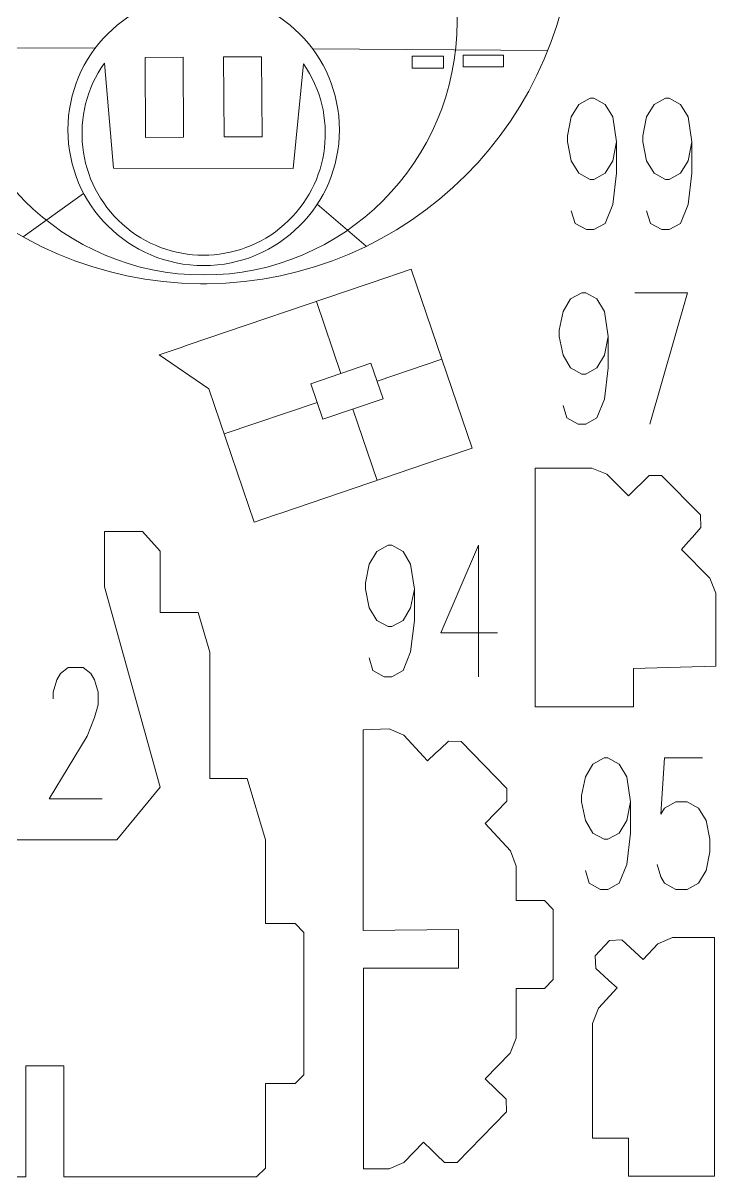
# Model space of a CAD drawing. Header units: millimetres. Extents: x -182 to 179, y -139 to 136.
# Drawn here: x -18.4 to 41.7, y -136.3 to -36.1 of the extents above; entities that cross this region are included whole.
import ezdxf

# ---------------------------------------------------------------- set-up
doc = ezdxf.new("R2010")
doc.units = ezdxf.units.MM
doc.header["$MEASUREMENT"] = 0
doc.layers.add('Layer 1', color=7, linetype='Continuous')

msp = doc.modelspace()

# ---------------------------------------------------------------- linework, layer by layer
at = {"layer": 'Layer 1', "color": 5, "lineweight": 9}
for points in [[(15.3287, -40.0598), (18.0407, -40.0598), (18.0407, -39.0014), (15.3287, -39.0014), (15.3287, -40.0598)], [(19.7605, -39.9275), (23.2663, -39.9275), (23.2663, -38.9353), (19.7605, -38.9353), (19.7605, -39.9275)]]:
    msp.add_lwpolyline(points, close=True, dxfattribs=at)
at = {"layer": 'Layer 1', "color": 1, "lineweight": 9}
msp.add_ellipse((-2.7628, -45.403), major_axis=(0, 11.7788), ratio=1, dxfattribs=at)
for points, knots in [([(-16.8286, -19.0989), (-21.6718, -23.1329), (-24.7547, -29.209), (-24.7547, -36.005), (-24.7547, -36.005), (-24.7547, -48.1507), (-14.9085, -57.9969), (-2.7628, -57.9969), (-2.7628, -57.9969), (9.3829, -57.9969), (19.2291, -48.1507), (19.2291, -36.005), (19.2291, -36.005), (19.2291, -29.0303), (15.9821, -22.8137), (10.9174, -18.7849)], [0, 0, 0, 0, 0.2, 0.2, 0.2, 0.2, 0.4, 0.4, 0.4, 0.4, 0.6, 0.6, 0.6, 0.6, 1, 1, 1, 1]), ([(33.0532, -46.4499), (33.0532, -46.4499), (32.7292, -48.0784), (32.7292, -48.0784), (32.7292, -48.0784), (32.7292, -48.0784), (32.0712, -49.1695), (32.0712, -49.1695), (32.0712, -49.1695), (32.0712, -49.1695), (31.0893, -49.7069), (31.0893, -49.7069), (31.0893, -49.7069), (31.0893, -49.7069), (30.7652, -49.7069), (30.7652, -49.7069), (30.7652, -49.7069), (30.7652, -49.7069), (29.7833, -49.1695), (29.7833, -49.1695), (29.7833, -49.1695), (29.7833, -49.1695), (29.1253, -48.0784), (29.1253, -48.0784), (29.1253, -48.0784), (29.1253, -48.0784), (28.8013, -46.4499), (28.8013, -46.4499), (28.8013, -46.4499), (28.8013, -46.4499), (28.8013, -45.9125), (28.8013, -45.9125), (28.8013, -45.9125), (28.8013, -45.9125), (29.1253, -44.284), (29.1253, -44.284), (29.1253, -44.284), (29.1253, -44.284), (29.7833, -43.1929), (29.7833, -43.1929), (29.7833, -43.1929), (29.7833, -43.1929), (30.7652, -42.6555), (30.7652, -42.6555), (30.7652, -42.6555), (30.7652, -42.6555), (31.0893, -42.6555), (31.0893, -42.6555), (31.0893, -42.6555), (31.0893, -42.6555), (32.0712, -43.1929), (32.0712, -43.1929), (32.0712, -43.1929), (32.0712, -43.1929), (32.7292, -44.284), (32.7292, -44.284), (32.7292, -44.284), (32.7292, -44.284), (33.0532, -46.4499), (33.0532, -46.4499), (33.0532, -46.4499), (33.0532, -46.4499), (33.0532, -49.1695), (33.0532, -49.1695), (33.0532, -49.1695), (33.0532, -49.1695), (32.7292, -51.889), (32.7292, -51.889), (32.7292, -51.889), (32.7292, -51.889), (32.0712, -53.5176), (32.0712, -53.5176), (32.0712, -53.5176), (32.0712, -53.5176), (31.0893, -54.055), (31.0893, -54.055), (31.0893, -54.055), (31.0893, -54.055), (30.4412, -54.055), (30.4412, -54.055), (30.4412, -54.055), (30.4412, -54.055), (29.4592, -53.5176), (29.4592, -53.5176), (29.4592, -53.5176), (29.4592, -53.5176), (29.1253, -52.4264), (29.1253, -52.4264)], [0, 0, 0, 0, 0.04347826, 0.04347826, 0.04347826, 0.04347826, 0.08695652, 0.08695652, 0.08695652, 0.08695652, 0.13043478, 0.13043478, 0.13043478, 0.13043478, 0.17391304, 0.17391304, 0.17391304, 0.17391304, 0.2173913, 0.2173913, 0.2173913, 0.2173913, 0.26086957, 0.26086957, 0.26086957, 0.26086957, 0.30434783, 0.30434783, 0.30434783, 0.30434783, 0.34782609, 0.34782609, 0.34782609, 0.34782609, 0.39130435, 0.39130435, 0.39130435, 0.39130435, 0.43478261, 0.43478261, 0.43478261, 0.43478261, 0.47826087, 0.47826087, 0.47826087, 0.47826087, 0.52173913, 0.52173913, 0.52173913, 0.52173913, 0.56521739, 0.56521739, 0.56521739, 0.56521739, 0.60869565, 0.60869565, 0.60869565, 0.60869565, 0.65217391, 0.65217391, 0.65217391, 0.65217391, 0.69565217, 0.69565217, 0.69565217, 0.69565217, 0.73913043, 0.73913043, 0.73913043, 0.73913043, 0.7826087, 0.7826087, 0.7826087, 0.7826087, 0.82608696, 0.82608696, 0.82608696, 0.82608696, 0.86956522, 0.86956522, 0.86956522, 0.86956522, 0.91304348, 0.91304348, 0.91304348, 0.91304348, 1, 1, 1, 1]), ([(39.603, -46.4499), (39.603, -46.4499), (39.2789, -48.0784), (39.2789, -48.0784), (39.2789, -48.0784), (39.2789, -48.0784), (38.621, -49.1695), (38.621, -49.1695), (38.621, -49.1695), (38.621, -49.1695), (37.639, -49.7069), (37.639, -49.7069), (37.639, -49.7069), (37.639, -49.7069), (37.3149, -49.7069), (37.3149, -49.7069), (37.3149, -49.7069), (37.3149, -49.7069), (36.333, -49.1695), (36.333, -49.1695), (36.333, -49.1695), (36.333, -49.1695), (35.6751, -48.0784), (35.6751, -48.0784), (35.6751, -48.0784), (35.6751, -48.0784), (35.351, -46.4499), (35.351, -46.4499), (35.351, -46.4499), (35.351, -46.4499), (35.351, -45.9125), (35.351, -45.9125), (35.351, -45.9125), (35.351, -45.9125), (35.6751, -44.284), (35.6751, -44.284), (35.6751, -44.284), (35.6751, -44.284), (36.333, -43.1929), (36.333, -43.1929), (36.333, -43.1929), (36.333, -43.1929), (37.3149, -42.6555), (37.3149, -42.6555), (37.3149, -42.6555), (37.3149, -42.6555), (37.639, -42.6555), (37.639, -42.6555), (37.639, -42.6555), (37.639, -42.6555), (38.621, -43.1929), (38.621, -43.1929), (38.621, -43.1929), (38.621, -43.1929), (39.2789, -44.284), (39.2789, -44.284), (39.2789, -44.284), (39.2789, -44.284), (39.603, -46.4499), (39.603, -46.4499), (39.603, -46.4499), (39.603, -46.4499), (39.603, -49.1695), (39.603, -49.1695), (39.603, -49.1695), (39.603, -49.1695), (39.2789, -51.889), (39.2789, -51.889), (39.2789, -51.889), (39.2789, -51.889), (38.621, -53.5176), (38.621, -53.5176), (38.621, -53.5176), (38.621, -53.5176), (37.639, -54.055), (37.639, -54.055), (37.639, -54.055), (37.639, -54.055), (36.9811, -54.055), (36.9811, -54.055), (36.9811, -54.055), (36.9811, -54.055), (35.9991, -53.5176), (35.9991, -53.5176), (35.9991, -53.5176), (35.9991, -53.5176), (35.6751, -52.4264), (35.6751, -52.4264)], [0, 0, 0, 0, 0.04347826, 0.04347826, 0.04347826, 0.04347826, 0.08695652, 0.08695652, 0.08695652, 0.08695652, 0.13043478, 0.13043478, 0.13043478, 0.13043478, 0.17391304, 0.17391304, 0.17391304, 0.17391304, 0.2173913, 0.2173913, 0.2173913, 0.2173913, 0.26086957, 0.26086957, 0.26086957, 0.26086957, 0.30434783, 0.30434783, 0.30434783, 0.30434783, 0.34782609, 0.34782609, 0.34782609, 0.34782609, 0.39130435, 0.39130435, 0.39130435, 0.39130435, 0.43478261, 0.43478261, 0.43478261, 0.43478261, 0.47826087, 0.47826087, 0.47826087, 0.47826087, 0.52173913, 0.52173913, 0.52173913, 0.52173913, 0.56521739, 0.56521739, 0.56521739, 0.56521739, 0.60869565, 0.60869565, 0.60869565, 0.60869565, 0.65217391, 0.65217391, 0.65217391, 0.65217391, 0.69565217, 0.69565217, 0.69565217, 0.69565217, 0.73913043, 0.73913043, 0.73913043, 0.73913043, 0.7826087, 0.7826087, 0.7826087, 0.7826087, 0.82608696, 0.82608696, 0.82608696, 0.82608696, 0.86956522, 0.86956522, 0.86956522, 0.86956522, 0.91304348, 0.91304348, 0.91304348, 0.91304348, 1, 1, 1, 1]), ([(32.3477, -63.332), (32.3477, -63.332), (32.0237, -64.9606), (32.0237, -64.9606), (32.0237, -64.9606), (32.0237, -64.9606), (31.3657, -66.0516), (31.3657, -66.0516), (31.3657, -66.0516), (31.3657, -66.0516), (30.3838, -66.589), (30.3838, -66.589), (30.3838, -66.589), (30.3838, -66.589), (30.0597, -66.589), (30.0597, -66.589), (30.0597, -66.589), (30.0597, -66.589), (29.0778, -66.0516), (29.0778, -66.0516), (29.0778, -66.0516), (29.0778, -66.0516), (28.4198, -64.9606), (28.4198, -64.9606), (28.4198, -64.9606), (28.4198, -64.9606), (28.0958, -63.332), (28.0958, -63.332), (28.0958, -63.332), (28.0958, -63.332), (28.0958, -62.7946), (28.0958, -62.7946), (28.0958, -62.7946), (28.0958, -62.7946), (28.4198, -61.1661), (28.4198, -61.1661), (28.4198, -61.1661), (28.4198, -61.1661), (29.0778, -60.075), (29.0778, -60.075), (29.0778, -60.075), (29.0778, -60.075), (30.0597, -59.5377), (30.0597, -59.5377), (30.0597, -59.5377), (30.0597, -59.5377), (30.3838, -59.5377), (30.3838, -59.5377), (30.3838, -59.5377), (30.3838, -59.5377), (31.3657, -60.075), (31.3657, -60.075), (31.3657, -60.075), (31.3657, -60.075), (32.0237, -61.1661), (32.0237, -61.1661), (32.0237, -61.1661), (32.0237, -61.1661), (32.3477, -63.332), (32.3477, -63.332), (32.3477, -63.332), (32.3477, -63.332), (32.3477, -66.0516), (32.3477, -66.0516), (32.3477, -66.0516), (32.3477, -66.0516), (32.0237, -68.7712), (32.0237, -68.7712), (32.0237, -68.7712), (32.0237, -68.7712), (31.3657, -70.3998), (31.3657, -70.3998), (31.3657, -70.3998), (31.3657, -70.3998), (30.3838, -70.9371), (30.3838, -70.9371), (30.3838, -70.9371), (30.3838, -70.9371), (29.7357, -70.9371), (29.7357, -70.9371), (29.7357, -70.9371), (29.7357, -70.9371), (28.7537, -70.3998), (28.7537, -70.3998), (28.7537, -70.3998), (28.7537, -70.3998), (28.4198, -69.3086), (28.4198, -69.3086)], [0, 0, 0, 0, 0.04347826, 0.04347826, 0.04347826, 0.04347826, 0.08695652, 0.08695652, 0.08695652, 0.08695652, 0.13043478, 0.13043478, 0.13043478, 0.13043478, 0.17391304, 0.17391304, 0.17391304, 0.17391304, 0.2173913, 0.2173913, 0.2173913, 0.2173913, 0.26086957, 0.26086957, 0.26086957, 0.26086957, 0.30434783, 0.30434783, 0.30434783, 0.30434783, 0.34782609, 0.34782609, 0.34782609, 0.34782609, 0.39130435, 0.39130435, 0.39130435, 0.39130435, 0.43478261, 0.43478261, 0.43478261, 0.43478261, 0.47826087, 0.47826087, 0.47826087, 0.47826087, 0.52173913, 0.52173913, 0.52173913, 0.52173913, 0.56521739, 0.56521739, 0.56521739, 0.56521739, 0.60869565, 0.60869565, 0.60869565, 0.60869565, 0.65217391, 0.65217391, 0.65217391, 0.65217391, 0.69565217, 0.69565217, 0.69565217, 0.69565217, 0.73913043, 0.73913043, 0.73913043, 0.73913043, 0.7826087, 0.7826087, 0.7826087, 0.7826087, 0.82608696, 0.82608696, 0.82608696, 0.82608696, 0.86956522, 0.86956522, 0.86956522, 0.86956522, 0.91304348, 0.91304348, 0.91304348, 0.91304348, 1, 1, 1, 1]), ([(34.6455, -59.5377), (34.6455, -59.5377), (39.2215, -59.5377), (39.2215, -59.5377), (39.2215, -59.5377), (39.2215, -59.5377), (35.9515, -70.9371), (35.9515, -70.9371)], [0, 0, 0, 0, 0.33333333, 0.33333333, 0.33333333, 0.33333333, 1, 1, 1, 1]), ([(15.5226, -85.2469), (15.5226, -85.2469), (15.1986, -86.8754), (15.1986, -86.8754), (15.1986, -86.8754), (15.1986, -86.8754), (14.5406, -87.9665), (14.5406, -87.9665), (14.5406, -87.9665), (14.5406, -87.9665), (13.5587, -88.5039), (13.5587, -88.5039), (13.5587, -88.5039), (13.5587, -88.5039), (13.2346, -88.5039), (13.2346, -88.5039), (13.2346, -88.5039), (13.2346, -88.5039), (12.2527, -87.9665), (12.2527, -87.9665), (12.2527, -87.9665), (12.2527, -87.9665), (11.5947, -86.8754), (11.5947, -86.8754), (11.5947, -86.8754), (11.5947, -86.8754), (11.2707, -85.2469), (11.2707, -85.2469), (11.2707, -85.2469), (11.2707, -85.2469), (11.2707, -84.7095), (11.2707, -84.7095), (11.2707, -84.7095), (11.2707, -84.7095), (11.5947, -83.081), (11.5947, -83.081), (11.5947, -83.081), (11.5947, -83.081), (12.2527, -81.9899), (12.2527, -81.9899), (12.2527, -81.9899), (12.2527, -81.9899), (13.2346, -81.4525), (13.2346, -81.4525), (13.2346, -81.4525), (13.2346, -81.4525), (13.5587, -81.4525), (13.5587, -81.4525), (13.5587, -81.4525), (13.5587, -81.4525), (14.5406, -81.9899), (14.5406, -81.9899), (14.5406, -81.9899), (14.5406, -81.9899), (15.1986, -83.081), (15.1986, -83.081), (15.1986, -83.081), (15.1986, -83.081), (15.5226, -85.2469), (15.5226, -85.2469), (15.5226, -85.2469), (15.5226, -85.2469), (15.5226, -87.9665), (15.5226, -87.9665), (15.5226, -87.9665), (15.5226, -87.9665), (15.1986, -90.6861), (15.1986, -90.6861), (15.1986, -90.6861), (15.1986, -90.6861), (14.5406, -92.3146), (14.5406, -92.3146), (14.5406, -92.3146), (14.5406, -92.3146), (13.5587, -92.852), (13.5587, -92.852), (13.5587, -92.852), (13.5587, -92.852), (12.9106, -92.852), (12.9106, -92.852), (12.9106, -92.852), (12.9106, -92.852), (11.9286, -92.3146), (11.9286, -92.3146), (11.9286, -92.3146), (11.9286, -92.3146), (11.5947, -91.2235), (11.5947, -91.2235)], [0, 0, 0, 0, 0.04347826, 0.04347826, 0.04347826, 0.04347826, 0.08695652, 0.08695652, 0.08695652, 0.08695652, 0.13043478, 0.13043478, 0.13043478, 0.13043478, 0.17391304, 0.17391304, 0.17391304, 0.17391304, 0.2173913, 0.2173913, 0.2173913, 0.2173913, 0.26086957, 0.26086957, 0.26086957, 0.26086957, 0.30434783, 0.30434783, 0.30434783, 0.30434783, 0.34782609, 0.34782609, 0.34782609, 0.34782609, 0.39130435, 0.39130435, 0.39130435, 0.39130435, 0.43478261, 0.43478261, 0.43478261, 0.43478261, 0.47826087, 0.47826087, 0.47826087, 0.47826087, 0.52173913, 0.52173913, 0.52173913, 0.52173913, 0.56521739, 0.56521739, 0.56521739, 0.56521739, 0.60869565, 0.60869565, 0.60869565, 0.60869565, 0.65217391, 0.65217391, 0.65217391, 0.65217391, 0.69565217, 0.69565217, 0.69565217, 0.69565217, 0.73913043, 0.73913043, 0.73913043, 0.73913043, 0.7826087, 0.7826087, 0.7826087, 0.7826087, 0.82608696, 0.82608696, 0.82608696, 0.82608696, 0.86956522, 0.86956522, 0.86956522, 0.86956522, 0.91304348, 0.91304348, 0.91304348, 0.91304348, 1, 1, 1, 1]), ([(21.0904, -81.4525), (21.0904, -81.4525), (17.8204, -89.0576), (17.8204, -89.0576), (17.8204, -89.0576), (17.8204, -89.0576), (22.7302, -89.0576), (22.7302, -89.0576)], [0, 0, 0, 0, 0.33333333, 0.33333333, 0.33333333, 0.33333333, 1, 1, 1, 1]), ([(-15.8304, -94.7641), (-15.8304, -94.7641), (-15.8304, -94.2104), (-15.8304, -94.2104), (-15.8304, -94.2104), (-15.8304, -94.2104), (-15.5064, -93.1356), (-15.5064, -93.1356), (-15.5064, -93.1356), (-15.5064, -93.1356), (-15.1725, -92.5819), (-15.1725, -92.5819), (-15.1725, -92.5819), (-15.1725, -92.5819), (-14.5244, -92.0445), (-14.5244, -92.0445), (-14.5244, -92.0445), (-14.5244, -92.0445), (-13.2086, -92.0445), (-13.2086, -92.0445), (-13.2086, -92.0445), (-13.2086, -92.0445), (-12.5605, -92.5819), (-12.5605, -92.5819), (-12.5605, -92.5819), (-12.5605, -92.5819), (-12.2266, -93.1356), (-12.2266, -93.1356), (-12.2266, -93.1356), (-12.2266, -93.1356), (-11.9025, -94.2104), (-11.9025, -94.2104), (-11.9025, -94.2104), (-11.9025, -94.2104), (-11.9025, -95.3015), (-11.9025, -95.3015), (-11.9025, -95.3015), (-11.9025, -95.3015), (-12.2266, -96.3926), (-12.2266, -96.3926), (-12.2266, -96.3926), (-12.2266, -96.3926), (-12.8845, -98.0211), (-12.8845, -98.0211), (-12.8845, -98.0211), (-12.8845, -98.0211), (-16.1545, -103.444), (-16.1545, -103.444), (-16.1545, -103.444), (-16.1545, -103.444), (-11.5785, -103.444), (-11.5785, -103.444)], [0, 0, 0, 0, 0.07142857, 0.07142857, 0.07142857, 0.07142857, 0.14285714, 0.14285714, 0.14285714, 0.14285714, 0.21428571, 0.21428571, 0.21428571, 0.21428571, 0.28571429, 0.28571429, 0.28571429, 0.28571429, 0.35714286, 0.35714286, 0.35714286, 0.35714286, 0.42857143, 0.42857143, 0.42857143, 0.42857143, 0.5, 0.5, 0.5, 0.5, 0.57142857, 0.57142857, 0.57142857, 0.57142857, 0.64285714, 0.64285714, 0.64285714, 0.64285714, 0.71428571, 0.71428571, 0.71428571, 0.71428571, 0.78571429, 0.78571429, 0.78571429, 0.78571429, 0.85714286, 0.85714286, 0.85714286, 0.85714286, 1, 1, 1, 1]), ([(34.2832, -103.7025), (34.2832, -103.7025), (33.9592, -105.331), (33.9592, -105.331), (33.9592, -105.331), (33.9592, -105.331), (33.3012, -106.422), (33.3012, -106.422), (33.3012, -106.422), (33.3012, -106.422), (32.3193, -106.9595), (32.3193, -106.9595), (32.3193, -106.9595), (32.3193, -106.9595), (31.9952, -106.9595), (31.9952, -106.9595), (31.9952, -106.9595), (31.9952, -106.9595), (31.0133, -106.422), (31.0133, -106.422), (31.0133, -106.422), (31.0133, -106.422), (30.3553, -105.331), (30.3553, -105.331), (30.3553, -105.331), (30.3553, -105.331), (30.0313, -103.7025), (30.0313, -103.7025), (30.0313, -103.7025), (30.0313, -103.7025), (30.0313, -103.1651), (30.0313, -103.1651), (30.0313, -103.1651), (30.0313, -103.1651), (30.3553, -101.5366), (30.3553, -101.5366), (30.3553, -101.5366), (30.3553, -101.5366), (31.0133, -100.4455), (31.0133, -100.4455), (31.0133, -100.4455), (31.0133, -100.4455), (31.9952, -99.9081), (31.9952, -99.9081), (31.9952, -99.9081), (31.9952, -99.9081), (32.3193, -99.9081), (32.3193, -99.9081), (32.3193, -99.9081), (32.3193, -99.9081), (33.3012, -100.4455), (33.3012, -100.4455), (33.3012, -100.4455), (33.3012, -100.4455), (33.9592, -101.5366), (33.9592, -101.5366), (33.9592, -101.5366), (33.9592, -101.5366), (34.2832, -103.7025), (34.2832, -103.7025), (34.2832, -103.7025), (34.2832, -103.7025), (34.2832, -106.422), (34.2832, -106.422), (34.2832, -106.422), (34.2832, -106.422), (33.9592, -109.1416), (33.9592, -109.1416), (33.9592, -109.1416), (33.9592, -109.1416), (33.3012, -110.7701), (33.3012, -110.7701), (33.3012, -110.7701), (33.3012, -110.7701), (32.3193, -111.3075), (32.3193, -111.3075), (32.3193, -111.3075), (32.3193, -111.3075), (31.6712, -111.3075), (31.6712, -111.3075), (31.6712, -111.3075), (31.6712, -111.3075), (30.6892, -110.7701), (30.6892, -110.7701), (30.6892, -110.7701), (30.6892, -110.7701), (30.3553, -109.679), (30.3553, -109.679)], [0, 0, 0, 0, 0.04347826, 0.04347826, 0.04347826, 0.04347826, 0.08695652, 0.08695652, 0.08695652, 0.08695652, 0.13043478, 0.13043478, 0.13043478, 0.13043478, 0.17391304, 0.17391304, 0.17391304, 0.17391304, 0.2173913, 0.2173913, 0.2173913, 0.2173913, 0.26086957, 0.26086957, 0.26086957, 0.26086957, 0.30434783, 0.30434783, 0.30434783, 0.30434783, 0.34782609, 0.34782609, 0.34782609, 0.34782609, 0.39130435, 0.39130435, 0.39130435, 0.39130435, 0.43478261, 0.43478261, 0.43478261, 0.43478261, 0.47826087, 0.47826087, 0.47826087, 0.47826087, 0.52173913, 0.52173913, 0.52173913, 0.52173913, 0.56521739, 0.56521739, 0.56521739, 0.56521739, 0.60869565, 0.60869565, 0.60869565, 0.60869565, 0.65217391, 0.65217391, 0.65217391, 0.65217391, 0.69565217, 0.69565217, 0.69565217, 0.69565217, 0.73913043, 0.73913043, 0.73913043, 0.73913043, 0.7826087, 0.7826087, 0.7826087, 0.7826087, 0.82608696, 0.82608696, 0.82608696, 0.82608696, 0.86956522, 0.86956522, 0.86956522, 0.86956522, 0.91304348, 0.91304348, 0.91304348, 0.91304348, 1, 1, 1, 1]), ([(40.5089, -99.9081), (40.5089, -99.9081), (37.2291, -99.9081), (37.2291, -99.9081), (37.2291, -99.9081), (37.2291, -99.9081), (36.9051, -104.7936), (36.9051, -104.7936), (36.9051, -104.7936), (36.9051, -104.7936), (37.2291, -104.2561), (37.2291, -104.2561), (37.2291, -104.2561), (37.2291, -104.2561), (38.2111, -103.7025), (38.2111, -103.7025), (38.2111, -103.7025), (38.2111, -103.7025), (39.1931, -103.7025), (39.1931, -103.7025), (39.1931, -103.7025), (39.1931, -103.7025), (40.175, -104.2561), (40.175, -104.2561), (40.175, -104.2561), (40.175, -104.2561), (40.833, -105.331), (40.833, -105.331), (40.833, -105.331), (40.833, -105.331), (41.157, -106.9595), (41.157, -106.9595), (41.157, -106.9595), (41.157, -106.9595), (41.157, -108.0505), (41.157, -108.0505), (41.157, -108.0505), (41.157, -108.0505), (40.833, -109.679), (40.833, -109.679), (40.833, -109.679), (40.833, -109.679), (40.175, -110.7701), (40.175, -110.7701), (40.175, -110.7701), (40.175, -110.7701), (39.1931, -111.3075), (39.1931, -111.3075), (39.1931, -111.3075), (39.1931, -111.3075), (38.2111, -111.3075), (38.2111, -111.3075), (38.2111, -111.3075), (38.2111, -111.3075), (37.2291, -110.7701), (37.2291, -110.7701), (37.2291, -110.7701), (37.2291, -110.7701), (36.9051, -110.2164), (36.9051, -110.2164), (36.9051, -110.2164), (36.9051, -110.2164), (36.581, -109.1416), (36.581, -109.1416)], [0, 0, 0, 0, 0.05882353, 0.05882353, 0.05882353, 0.05882353, 0.11764706, 0.11764706, 0.11764706, 0.11764706, 0.17647059, 0.17647059, 0.17647059, 0.17647059, 0.23529412, 0.23529412, 0.23529412, 0.23529412, 0.29411765, 0.29411765, 0.29411765, 0.29411765, 0.35294118, 0.35294118, 0.35294118, 0.35294118, 0.41176471, 0.41176471, 0.41176471, 0.41176471, 0.47058824, 0.47058824, 0.47058824, 0.47058824, 0.52941176, 0.52941176, 0.52941176, 0.52941176, 0.58823529, 0.58823529, 0.58823529, 0.58823529, 0.64705882, 0.64705882, 0.64705882, 0.64705882, 0.70588235, 0.70588235, 0.70588235, 0.70588235, 0.76470588, 0.76470588, 0.76470588, 0.76470588, 0.82352941, 0.82352941, 0.82352941, 0.82352941, 0.88235294, 0.88235294, 0.88235294, 0.88235294, 1, 1, 1, 1])]:
    msp.add_open_spline(points, degree=3, knots=knots, dxfattribs=at)
at = {"layer": 'Layer 1', "lineweight": 9}
for points in [[(-34.8885, -26.9173), (-34.738, -44.4403), (-20.5633, -58.615), (-3.0404, -58.7655)], [(-2.4782, -58.7655), (15.0447, -58.615), (29.2194, -44.4403), (29.3699, -26.9173)], [(11.3332, -58.8249), (11.3332, -58.8249), (-4.1933, -64.0957), (-4.1933, -64.0957)], [(4.0072, -78.6314), (4.0072, -78.6314), (17.8577, -73.9296), (17.8577, -73.9296)], [(25.9986, -80.0545), (25.9986, -80.0545), (25.9986, -88.5855), (25.9986, -88.5855)]]:
    msp.add_open_spline(points, degree=3, dxfattribs=at)
at = {"layer": 'Layer 1', "color": 1, "lineweight": 9}
for points in [[(-12.1821, -38.3296), (-12.1821, -38.3296), (-32.73, -38.2153), (-32.73, -38.2153)], [(6.6783, -38.3587), (6.6783, -38.3587), (27.0912, -38.5203), (27.0912, -38.5203)], [(-13.1766, -50.9119), (-13.1766, -50.9119), (-18.4111, -54.6934), (-18.4111, -54.6934)], [(7.0928, -51.8557), (7.0928, -51.8557), (11.3453, -55.5082), (11.3453, -55.5082)], [(-3.0404, -58.769), (-3.0404, -58.769), (-2.4782, -58.769), (-2.4782, -58.769)], [(11.3332, -58.8246), (11.3332, -58.8246), (11.8656, -58.6442), (11.8656, -58.6442)], [(-4.7257, -64.2762), (-4.7257, -64.2762), (-4.1933, -64.0958), (-4.1933, -64.0958)], [(17.8577, -73.9293), (17.8577, -73.9293), (18.3901, -73.7489), (18.3901, -73.7489)], [(34.7946, -76.4759), (34.7946, -76.4759), (35.194, -76.0803), (35.194, -76.0803)], [(3.4748, -78.8119), (3.4748, -78.8119), (4.0072, -78.6315), (4.0072, -78.6315)], [(25.9986, -80.0545), (25.9986, -80.0545), (25.9986, -79.4923), (25.9986, -79.4923)], [(39.2696, -81.1624), (39.2696, -81.1624), (39.6446, -80.7436), (39.6446, -80.7436)], [(21.0904, -81.4525), (21.0904, -81.4525), (21.0904, -92.852), (21.0904, -92.852)], [(-6.5322, -84.9047), (-6.5322, -84.9047), (-6.532, -84.3425), (-6.532, -84.3425)], [(25.9986, -89.1477), (25.9986, -89.1477), (25.9986, -88.5855), (25.9986, -88.5855)], [(34.5461, -94.0877), (34.5461, -94.0877), (34.5461, -93.5255), (34.5461, -93.5255)], [(17.3665, -99.4934), (17.3665, -99.4934), (17.7803, -99.1128), (17.7803, -99.1128)], [(25.3062, -112.2852), (25.3062, -112.2852), (25.8684, -112.2854), (25.8684, -112.2854)], [(3.5982, -114.2749), (3.5982, -114.2749), (4.1604, -114.2751), (4.1604, -114.2751)], [(12.0032, -118.142), (12.0032, -118.142), (12.5654, -118.1422), (12.5654, -118.1422)], [(31.9722, -118.8215), (31.9722, -118.8215), (32.386, -119.2021), (32.386, -119.2021)], [(25.3062, -119.9052), (25.3062, -119.9052), (25.8684, -119.9054), (25.8684, -119.9054)], [(41.5646, -120.2413), (41.5646, -120.2413), (41.5684, -120.8035), (41.5684, -120.8035)], [(3.5982, -128.1643), (3.5982, -128.1643), (4.1604, -128.1645), (4.1604, -128.1645)], [(41.5627, -131.1654), (41.5627, -131.1654), (41.5665, -131.7276), (41.5665, -131.7276)], [(32.5256, -132.8875), (32.5256, -132.8875), (33.0878, -132.8875), (33.0878, -132.8875)], [(-18.2001, -134.4223), (-18.2001, -134.4223), (-18.1999, -133.8601), (-18.1999, -133.8601)], [(-14.8981, -134.4223), (-14.8981, -134.4223), (-14.8979, -133.8601), (-14.8979, -133.8601)], [(17.0301, -133.9379), (17.0301, -133.9379), (17.4331, -134.3299), (17.4331, -134.3299)]]:
    msp.add_open_spline(points, degree=3, dxfattribs=at)
at = {"layer": 'Layer 1', "lineweight": 9}
for points, knots in [([(5.8923, -39.6729), (8.9613, -44.0692), (8.2492, -50.0675), (4.2361, -53.6231), (4.2361, -53.6231), (0.2231, -57.1786), (-5.8173, -57.1632), (-9.812, -53.587), (-9.812, -53.587), (-13.8067, -50.0109), (-14.4724, -43.9869), (-11.3809, -39.6064), (-11.3809, -39.6064), (-11.3809, -39.6064), (-10.5896, -48.742), (-10.5896, -48.742), (-10.5896, -48.742), (-10.5896, -48.742), (5.0171, -48.7483), (5.0171, -48.7483), (5.0171, -48.7483), (5.0171, -48.7483), (5.8923, -39.6729), (5.8923, -39.6729)], [0, 0, 0, 0, 0.14285714, 0.14285714, 0.14285714, 0.14285714, 0.28571429, 0.28571429, 0.28571429, 0.28571429, 0.42857143, 0.42857143, 0.42857143, 0.42857143, 0.57142857, 0.57142857, 0.57142857, 0.57142857, 0.71428571, 0.71428571, 0.71428571, 0.71428571, 1, 1, 1, 1]), ([(-4.5433, -39.0995), (-4.5433, -39.0995), (-4.5063, -46.0379), (-4.5063, -46.0379), (-4.5063, -46.0379), (-4.5063, -46.0379), (-7.8082, -46.0556), (-7.8082, -46.0556), (-7.8082, -46.0556), (-7.8082, -46.0556), (-7.8452, -39.1171), (-7.8452, -39.1171), (-7.8452, -39.1171), (-7.8452, -39.1171), (-4.5433, -39.0995), (-4.5433, -39.0995)], [0, 0, 0, 0, 0.2, 0.2, 0.2, 0.2, 0.4, 0.4, 0.4, 0.4, 0.6, 0.6, 0.6, 0.6, 1, 1, 1, 1]), ([(2.2683, -39.0633), (2.2683, -39.0633), (2.3052, -46.0016), (2.3052, -46.0016), (2.3052, -46.0016), (2.3052, -46.0016), (-0.9967, -46.0193), (-0.9967, -46.0193), (-0.9967, -46.0193), (-0.9967, -46.0193), (-1.0337, -39.0808), (-1.0337, -39.0808), (-1.0337, -39.0808), (-1.0337, -39.0808), (2.2683, -39.0633), (2.2683, -39.0633)], [0, 0, 0, 0, 0.2, 0.2, 0.2, 0.2, 0.4, 0.4, 0.4, 0.4, 0.6, 0.6, 0.6, 0.6, 1, 1, 1, 1]), ([(18.3902, -73.7489), (18.3902, -73.7489), (20.5238, -73.0246), (20.5238, -73.0246), (20.5238, -73.0246), (20.5238, -73.0246), (15.2518, -57.4947), (15.2518, -57.4947), (15.2518, -57.4947), (15.2518, -57.4947), (11.8657, -58.6442), (11.8657, -58.6442)], [0, 0, 0, 0, 0.25, 0.25, 0.25, 0.25, 0.5, 0.5, 0.5, 0.5, 1, 1, 1, 1]), ([(-4.7257, -64.2764), (-4.7257, -64.2764), (-6.6189, -64.9191), (-6.6189, -64.9191), (-6.6189, -64.9191), (-6.6189, -64.9191), (-2.3109, -67.8837), (-2.3109, -67.8837), (-2.3109, -67.8837), (-2.3109, -67.8837), (1.6134, -79.444), (1.6134, -79.444), (1.6134, -79.444), (1.6134, -79.444), (3.4748, -78.8121), (3.4748, -78.8121)], [0, 0, 0, 0, 0.2, 0.2, 0.2, 0.2, 0.4, 0.4, 0.4, 0.4, 0.6, 0.6, 0.6, 0.6, 1, 1, 1, 1]), ([(11.7532, -65.6572), (11.7532, -65.6572), (12.8028, -68.7491), (12.8028, -68.7491), (12.8028, -68.7491), (12.8028, -68.7491), (7.5871, -70.5197), (7.5871, -70.5197), (7.5871, -70.5197), (7.5871, -70.5197), (6.5375, -67.4278), (6.5375, -67.4278), (6.5375, -67.4278), (6.5375, -67.4278), (11.7532, -65.6572), (11.7532, -65.6572)], [0, 0, 0, 0, 0.2, 0.2, 0.2, 0.2, 0.4, 0.4, 0.4, 0.4, 0.6, 0.6, 0.6, 0.6, 1, 1, 1, 1]), ([(34.7946, -76.4759), (34.7946, -76.4759), (34.0912, -77.1728), (34.0912, -77.1728), (34.0912, -77.1728), (34.0912, -77.1728), (32.2232, -75.2874), (32.2232, -75.2874), (32.2232, -75.2874), (32.2232, -75.2874), (30.9249, -74.7461), (30.9249, -74.7461), (30.9249, -74.7461), (30.9249, -74.7461), (25.9986, -74.7461), (25.9986, -74.7461), (25.9986, -74.7461), (25.9986, -74.7461), (25.9986, -79.4923), (25.9986, -79.4923)], [0, 0, 0, 0, 0.16666667, 0.16666667, 0.16666667, 0.16666667, 0.33333333, 0.33333333, 0.33333333, 0.33333333, 0.5, 0.5, 0.5, 0.5, 0.66666667, 0.66666667, 0.66666667, 0.66666667, 1, 1, 1, 1]), ([(39.6445, -80.7435), (39.6445, -80.7435), (40.3874, -79.9133), (40.3874, -79.9133), (40.3874, -79.9133), (40.3874, -79.9133), (40.3592, -78.8041), (40.3592, -78.8041), (40.3592, -78.8041), (40.3592, -78.8041), (36.9749, -75.3884), (36.9749, -75.3884), (36.9749, -75.3884), (36.9749, -75.3884), (35.8973, -75.3834), (35.8973, -75.3834), (35.8973, -75.3834), (35.8973, -75.3834), (35.194, -76.0802), (35.194, -76.0802)], [0, 0, 0, 0, 0.16666667, 0.16666667, 0.16666667, 0.16666667, 0.33333333, 0.33333333, 0.33333333, 0.33333333, 0.5, 0.5, 0.5, 0.5, 0.66666667, 0.66666667, 0.66666667, 0.66666667, 1, 1, 1, 1]), ([(-6.5321, -84.3425), (-6.5321, -84.3425), (-6.5321, -81.9632), (-6.5321, -81.9632), (-6.5321, -81.9632), (-6.5321, -81.9632), (-8.0834, -80.2431), (-8.0834, -80.2431), (-8.0834, -80.2431), (-8.0834, -80.2431), (-11.3674, -80.2431), (-11.3674, -80.2431), (-11.3674, -80.2431), (-11.3674, -80.2431), (-11.3674, -85.0685), (-11.3674, -85.0685), (-11.3674, -85.0685), (-11.3674, -85.0685), (-6.5399, -102.451), (-6.5399, -102.451), (-6.5399, -102.451), (-6.5399, -102.451), (-10.2986, -107.0074), (-10.2986, -107.0074), (-10.2986, -107.0074), (-10.2986, -107.0074), (-14.4875, -107.0074), (-14.4875, -107.0074), (-14.4875, -107.0074), (-14.4875, -107.0074), (-23.1658, -107.0074), (-23.1658, -107.0074), (-23.1658, -107.0074), (-23.1658, -107.0074), (-26.652, -102.451), (-26.652, -102.451), (-26.652, -102.451), (-26.652, -102.451), (-26.1529, -100.6597), (-26.1529, -100.6597), (-26.1529, -100.6597), (-26.1529, -100.6597), (-27.8718, -98.3964), (-27.8718, -98.3964), (-27.8718, -98.3964), (-27.8718, -98.3964), (-30.6956, -98.3964), (-30.6956, -98.3964), (-30.6956, -98.3964), (-30.6956, -98.3964), (-30.6956, -100.041), (-30.6956, -100.041)], [0, 0, 0, 0, 0.07142857, 0.07142857, 0.07142857, 0.07142857, 0.14285714, 0.14285714, 0.14285714, 0.14285714, 0.21428571, 0.21428571, 0.21428571, 0.21428571, 0.28571429, 0.28571429, 0.28571429, 0.28571429, 0.35714286, 0.35714286, 0.35714286, 0.35714286, 0.42857143, 0.42857143, 0.42857143, 0.42857143, 0.5, 0.5, 0.5, 0.5, 0.57142857, 0.57142857, 0.57142857, 0.57142857, 0.64285714, 0.64285714, 0.64285714, 0.64285714, 0.71428571, 0.71428571, 0.71428571, 0.71428571, 0.78571429, 0.78571429, 0.78571429, 0.78571429, 0.85714286, 0.85714286, 0.85714286, 0.85714286, 1, 1, 1, 1]), ([(34.5461, -93.5255), (34.5461, -93.5255), (34.5461, -92.1556), (34.5461, -92.1556), (34.5461, -92.1556), (34.5461, -92.1556), (41.6852, -91.9389), (41.6852, -91.9389), (41.6852, -91.9389), (41.6852, -91.9389), (41.6852, -85.5993), (41.6852, -85.5993), (41.6852, -85.5993), (41.6852, -85.5993), (41.1489, -84.296), (41.1489, -84.296), (41.1489, -84.296), (41.1489, -84.296), (38.6881, -81.8124), (38.6881, -81.8124), (38.6881, -81.8124), (38.6881, -81.8124), (39.2696, -81.1625), (39.2696, -81.1625)], [0, 0, 0, 0, 0.14285714, 0.14285714, 0.14285714, 0.14285714, 0.28571429, 0.28571429, 0.28571429, 0.28571429, 0.42857143, 0.42857143, 0.42857143, 0.42857143, 0.57142857, 0.57142857, 0.57142857, 0.57142857, 0.71428571, 0.71428571, 0.71428571, 0.71428571, 1, 1, 1, 1]), ([(3.5982, -114.275), (3.5982, -114.275), (2.5958, -114.275), (2.5958, -114.275), (2.5958, -114.275), (2.5958, -114.275), (2.5958, -107.0074), (2.5958, -107.0074), (2.5958, -107.0074), (2.5958, -107.0074), (1.0178, -101.6856), (1.0178, -101.6856), (1.0178, -101.6856), (1.0178, -101.6856), (-2.2327, -101.6856), (-2.2327, -101.6856), (-2.2327, -101.6856), (-2.2327, -101.6856), (-2.2327, -90.7235), (-2.2327, -90.7235), (-2.2327, -90.7235), (-2.2327, -90.7235), (-3.2526, -87.284), (-3.2526, -87.284), (-3.2526, -87.284), (-3.2526, -87.284), (-6.5321, -87.284), (-6.5321, -87.284), (-6.5321, -87.284), (-6.5321, -87.284), (-6.5321, -84.9047), (-6.5321, -84.9047)], [0, 0, 0, 0, 0.11111111, 0.11111111, 0.11111111, 0.11111111, 0.22222222, 0.22222222, 0.22222222, 0.22222222, 0.33333333, 0.33333333, 0.33333333, 0.33333333, 0.44444444, 0.44444444, 0.44444444, 0.44444444, 0.55555556, 0.55555556, 0.55555556, 0.55555556, 0.66666667, 0.66666667, 0.66666667, 0.66666667, 0.77777778, 0.77777778, 0.77777778, 0.77777778, 1, 1, 1, 1]), ([(25.9986, -89.1477), (25.9986, -89.1477), (25.9986, -95.4576), (25.9986, -95.4576), (25.9986, -95.4576), (25.9986, -95.4576), (34.5461, -95.4576), (34.5461, -95.4576), (34.5461, -95.4576), (34.5461, -95.4576), (34.5461, -94.0877), (34.5461, -94.0877)], [0, 0, 0, 0, 0.25, 0.25, 0.25, 0.25, 0.5, 0.5, 0.5, 0.5, 1, 1, 1, 1]), ([(12.5654, -118.1421), (12.5654, -118.1421), (19.3349, -118.1421), (19.3349, -118.1421), (19.3349, -118.1421), (19.3349, -118.1421), (19.3349, -114.786), (19.3349, -114.786), (19.3349, -114.786), (19.3349, -114.786), (11.0658, -114.8742), (11.0658, -114.8742), (11.0658, -114.8742), (11.0658, -114.8742), (11.0658, -108.4805), (11.0658, -108.4805), (11.0658, -108.4805), (11.0658, -108.4805), (11.0658, -97.4651), (11.0658, -97.4651), (11.0658, -97.4651), (11.0658, -97.4651), (13.3381, -97.3769), (13.3381, -97.3769), (13.3381, -97.3769), (13.3381, -97.3769), (14.6162, -97.9375), (14.6162, -97.9375), (14.6162, -97.9375), (14.6162, -97.9375), (16.6531, -100.1503), (16.6531, -100.1503), (16.6531, -100.1503), (16.6531, -100.1503), (17.3666, -99.4935), (17.3666, -99.4935)], [0, 0, 0, 0, 0.1, 0.1, 0.1, 0.1, 0.2, 0.2, 0.2, 0.2, 0.3, 0.3, 0.3, 0.3, 0.4, 0.4, 0.4, 0.4, 0.5, 0.5, 0.5, 0.5, 0.6, 0.6, 0.6, 0.6, 0.7, 0.7, 0.7, 0.7, 0.8, 0.8, 0.8, 0.8, 1, 1, 1, 1]), ([(17.7802, -99.1127), (17.7802, -99.1127), (18.4937, -98.456), (18.4937, -98.456), (18.4937, -98.456), (18.4937, -98.456), (19.5857, -98.4859), (19.5857, -98.4859), (19.5857, -98.4859), (19.5857, -98.4859), (23.5533, -102.5625), (23.5533, -102.5625), (23.5533, -102.5625), (23.5533, -102.5625), (23.5535, -103.6549), (23.5535, -103.6549), (23.5535, -103.6549), (23.5535, -103.6549), (21.6661, -105.5959), (21.6661, -105.5959), (21.6661, -105.5959), (21.6661, -105.5959), (23.8495, -107.9679), (23.8495, -107.9679), (23.8495, -107.9679), (23.8495, -107.9679), (24.3656, -109.2905), (24.3656, -109.2905), (24.3656, -109.2905), (24.3656, -109.2905), (24.3656, -112.2853), (24.3656, -112.2853), (24.3656, -112.2853), (24.3656, -112.2853), (25.3062, -112.2853), (25.3062, -112.2853)], [0, 0, 0, 0, 0.1, 0.1, 0.1, 0.1, 0.2, 0.2, 0.2, 0.2, 0.3, 0.3, 0.3, 0.3, 0.4, 0.4, 0.4, 0.4, 0.5, 0.5, 0.5, 0.5, 0.6, 0.6, 0.6, 0.6, 0.7, 0.7, 0.7, 0.7, 0.8, 0.8, 0.8, 0.8, 1, 1, 1, 1]), ([(25.8684, -112.2853), (25.8684, -112.2853), (26.8089, -112.2853), (26.8089, -112.2853), (26.8089, -112.2853), (26.8089, -112.2853), (27.5709, -113.0473), (27.5709, -113.0473), (27.5709, -113.0473), (27.5709, -113.0473), (27.5709, -119.1433), (27.5709, -119.1433), (27.5709, -119.1433), (27.5709, -119.1433), (26.8089, -119.9053), (26.8089, -119.9053), (26.8089, -119.9053), (26.8089, -119.9053), (25.8684, -119.9053), (25.8684, -119.9053)], [0, 0, 0, 0, 0.16666667, 0.16666667, 0.16666667, 0.16666667, 0.33333333, 0.33333333, 0.33333333, 0.33333333, 0.5, 0.5, 0.5, 0.5, 0.66666667, 0.66666667, 0.66666667, 0.66666667, 1, 1, 1, 1]), ([(4.1604, -128.1644), (4.1604, -128.1644), (5.1627, -128.1644), (5.1627, -128.1644), (5.1627, -128.1644), (5.1627, -128.1644), (5.9247, -127.4024), (5.9247, -127.4024), (5.9247, -127.4024), (5.9247, -127.4024), (5.9247, -115.037), (5.9247, -115.037), (5.9247, -115.037), (5.9247, -115.037), (5.1627, -114.275), (5.1627, -114.275), (5.1627, -114.275), (5.1627, -114.275), (4.1604, -114.275), (4.1604, -114.275)], [0, 0, 0, 0, 0.16666667, 0.16666667, 0.16666667, 0.16666667, 0.33333333, 0.33333333, 0.33333333, 0.33333333, 0.5, 0.5, 0.5, 0.5, 0.66666667, 0.66666667, 0.66666667, 0.66666667, 1, 1, 1, 1]), ([(41.5665, -120.2413), (41.5665, -120.2413), (41.5665, -115.4779), (41.5665, -115.4779), (41.5665, -115.4779), (41.5665, -115.4779), (37.9066, -115.4779), (37.9066, -115.4779), (37.9066, -115.4779), (37.9066, -115.4779), (36.6388, -116.0386), (36.6388, -116.0386), (36.6388, -116.0386), (36.6388, -116.0386), (35.3818, -117.4041), (35.3818, -117.4041), (35.3818, -117.4041), (35.3818, -117.4041), (33.5262, -115.696), (33.5262, -115.696), (33.5262, -115.696), (33.5262, -115.696), (32.4495, -115.7405), (32.4495, -115.7405), (32.4495, -115.7405), (32.4495, -115.7405), (31.2114, -117.0854), (31.2114, -117.0854), (31.2114, -117.0854), (31.2114, -117.0854), (31.256, -118.1621), (31.256, -118.1621), (31.256, -118.1621), (31.256, -118.1621), (31.9723, -118.8214), (31.9723, -118.8214)], [0, 0, 0, 0, 0.1, 0.1, 0.1, 0.1, 0.2, 0.2, 0.2, 0.2, 0.3, 0.3, 0.3, 0.3, 0.4, 0.4, 0.4, 0.4, 0.5, 0.5, 0.5, 0.5, 0.6, 0.6, 0.6, 0.6, 0.7, 0.7, 0.7, 0.7, 0.8, 0.8, 0.8, 0.8, 1, 1, 1, 1]), ([(17.0301, -133.9379), (17.0301, -133.9379), (16.3205, -133.248), (16.3205, -133.248), (16.3205, -133.248), (16.3205, -133.248), (14.6122, -135.0048), (14.6122, -135.0048), (14.6122, -135.0048), (14.6122, -135.0048), (13.319, -135.5511), (13.319, -135.5511), (13.319, -135.5511), (13.319, -135.5511), (11.0989, -135.5511), (11.0989, -135.5511), (11.0989, -135.5511), (11.0989, -135.5511), (11.0989, -124.0911), (11.0989, -124.0911), (11.0989, -124.0911), (11.0989, -124.0911), (11.0989, -118.1421), (11.0989, -118.1421), (11.0989, -118.1421), (11.0989, -118.1421), (12.0032, -118.1421), (12.0032, -118.1421)], [0, 0, 0, 0, 0.125, 0.125, 0.125, 0.125, 0.25, 0.25, 0.25, 0.25, 0.375, 0.375, 0.375, 0.375, 0.5, 0.5, 0.5, 0.5, 0.625, 0.625, 0.625, 0.625, 0.75, 0.75, 0.75, 0.75, 1, 1, 1, 1]), ([(25.3062, -119.9053), (25.3062, -119.9053), (24.3656, -119.9053), (24.3656, -119.9053), (24.3656, -119.9053), (24.3656, -119.9053), (24.3656, -124.2124), (24.3656, -124.2124), (24.3656, -124.2124), (24.3656, -124.2124), (23.8344, -125.5207), (23.8344, -125.5207), (23.8344, -125.5207), (23.8344, -125.5207), (21.6661, -127.7506), (21.6661, -127.7506), (21.6661, -127.7506), (21.6661, -127.7506), (23.4882, -129.5225), (23.4882, -129.5225), (23.4882, -129.5225), (23.4882, -129.5225), (23.5033, -130.6), (23.5033, -130.6), (23.5033, -130.6), (23.5033, -130.6), (19.2202, -135.0048), (19.2202, -135.0048), (19.2202, -135.0048), (19.2202, -135.0048), (18.1427, -135.0198), (18.1427, -135.0198), (18.1427, -135.0198), (18.1427, -135.0198), (17.4331, -134.3299), (17.4331, -134.3299)], [0, 0, 0, 0, 0.1, 0.1, 0.1, 0.1, 0.2, 0.2, 0.2, 0.2, 0.3, 0.3, 0.3, 0.3, 0.4, 0.4, 0.4, 0.4, 0.5, 0.5, 0.5, 0.5, 0.6, 0.6, 0.6, 0.6, 0.7, 0.7, 0.7, 0.7, 0.8, 0.8, 0.8, 0.8, 1, 1, 1, 1]), ([(32.3859, -119.2022), (32.3859, -119.2022), (33.1021, -119.8615), (33.1021, -119.8615), (33.1021, -119.8615), (33.1021, -119.8615), (31.4855, -121.6236), (31.4855, -121.6236), (31.4855, -121.6236), (31.4855, -121.6236), (30.9704, -122.9471), (30.9704, -122.9471), (30.9704, -122.9471), (30.9704, -122.9471), (30.9704, -132.8875), (30.9704, -132.8875), (30.9704, -132.8875), (30.9704, -132.8875), (32.5256, -132.8875), (32.5256, -132.8875)], [0, 0, 0, 0, 0.16666667, 0.16666667, 0.16666667, 0.16666667, 0.33333333, 0.33333333, 0.33333333, 0.33333333, 0.5, 0.5, 0.5, 0.5, 0.66666667, 0.66666667, 0.66666667, 0.66666667, 1, 1, 1, 1]), ([(41.5665, -131.1654), (41.5665, -131.1654), (41.5665, -124.4437), (41.5665, -124.4437), (41.5665, -124.4437), (41.5665, -124.4437), (41.5665, -120.8035), (41.5665, -120.8035)], [0, 0, 0, 0, 0.33333333, 0.33333333, 0.33333333, 0.33333333, 1, 1, 1, 1]), ([(-18.2, -133.8601), (-18.2, -133.8601), (-18.2, -126.6181), (-18.2, -126.6181), (-18.2, -126.6181), (-18.2, -126.6181), (-14.898, -126.6181), (-14.898, -126.6181), (-14.898, -126.6181), (-14.898, -126.6181), (-14.898, -133.8601), (-14.898, -133.8601)], [0, 0, 0, 0, 0.25, 0.25, 0.25, 0.25, 0.5, 0.5, 0.5, 0.5, 1, 1, 1, 1]), ([(-36.8796, -128.1644), (-36.8796, -128.1644), (-35.6096, -128.1644), (-35.6096, -128.1644), (-35.6096, -128.1644), (-35.6096, -128.1644), (-35.6096, -135.4977), (-35.6096, -135.4977), (-35.6096, -135.4977), (-35.6096, -135.4977), (-34.8476, -136.2597), (-34.8476, -136.2597), (-34.8476, -136.2597), (-34.8476, -136.2597), (-18.2, -136.2597), (-18.2, -136.2597), (-18.2, -136.2597), (-18.2, -136.2597), (-18.2, -134.4223), (-18.2, -134.4223)], [0, 0, 0, 0, 0.16666667, 0.16666667, 0.16666667, 0.16666667, 0.33333333, 0.33333333, 0.33333333, 0.33333333, 0.5, 0.5, 0.5, 0.5, 0.66666667, 0.66666667, 0.66666667, 0.66666667, 1, 1, 1, 1]), ([(-14.898, -134.4223), (-14.898, -134.4223), (-14.898, -136.2597), (-14.898, -136.2597), (-14.898, -136.2597), (-14.898, -136.2597), (1.8338, -136.2597), (1.8338, -136.2597), (1.8338, -136.2597), (1.8338, -136.2597), (2.5958, -135.4977), (2.5958, -135.4977), (2.5958, -135.4977), (2.5958, -135.4977), (2.5958, -128.1644), (2.5958, -128.1644), (2.5958, -128.1644), (2.5958, -128.1644), (3.5982, -128.1644), (3.5982, -128.1644)], [0, 0, 0, 0, 0.16666667, 0.16666667, 0.16666667, 0.16666667, 0.33333333, 0.33333333, 0.33333333, 0.33333333, 0.5, 0.5, 0.5, 0.5, 0.66666667, 0.66666667, 0.66666667, 0.66666667, 1, 1, 1, 1]), ([(33.0878, -132.8875), (33.0878, -132.8875), (34.095, -132.8875), (34.095, -132.8875), (34.095, -132.8875), (34.095, -132.8875), (34.095, -136.1895), (34.095, -136.1895), (34.095, -136.1895), (34.095, -136.1895), (41.5665, -136.1895), (41.5665, -136.1895), (41.5665, -136.1895), (41.5665, -136.1895), (41.5665, -131.7276), (41.5665, -131.7276)], [0, 0, 0, 0, 0.2, 0.2, 0.2, 0.2, 0.4, 0.4, 0.4, 0.4, 0.6, 0.6, 0.6, 0.6, 1, 1, 1, 1])]:
    msp.add_open_spline(points, degree=3, knots=knots, dxfattribs=at)
at = {"layer": 'Layer 1', "color": 5, "lineweight": 9}
for points in [[(9.1453, -66.5424), (9.1453, -66.5424), (7.0223, -60.2883), (7.0223, -60.2883)], [(12.278, -67.2031), (12.278, -67.2031), (17.8998, -65.2946), (17.8998, -65.2946)], [(-0.9852, -71.7889), (-0.9852, -71.7889), (7.0876, -69.0484), (7.0876, -69.0484)], [(10.1949, -69.6343), (10.1949, -69.6343), (12.2942, -75.8182), (12.2942, -75.8182)]]:
    msp.add_open_spline(points, degree=3, dxfattribs=at)

doc.saveas('drawing.dxf')
